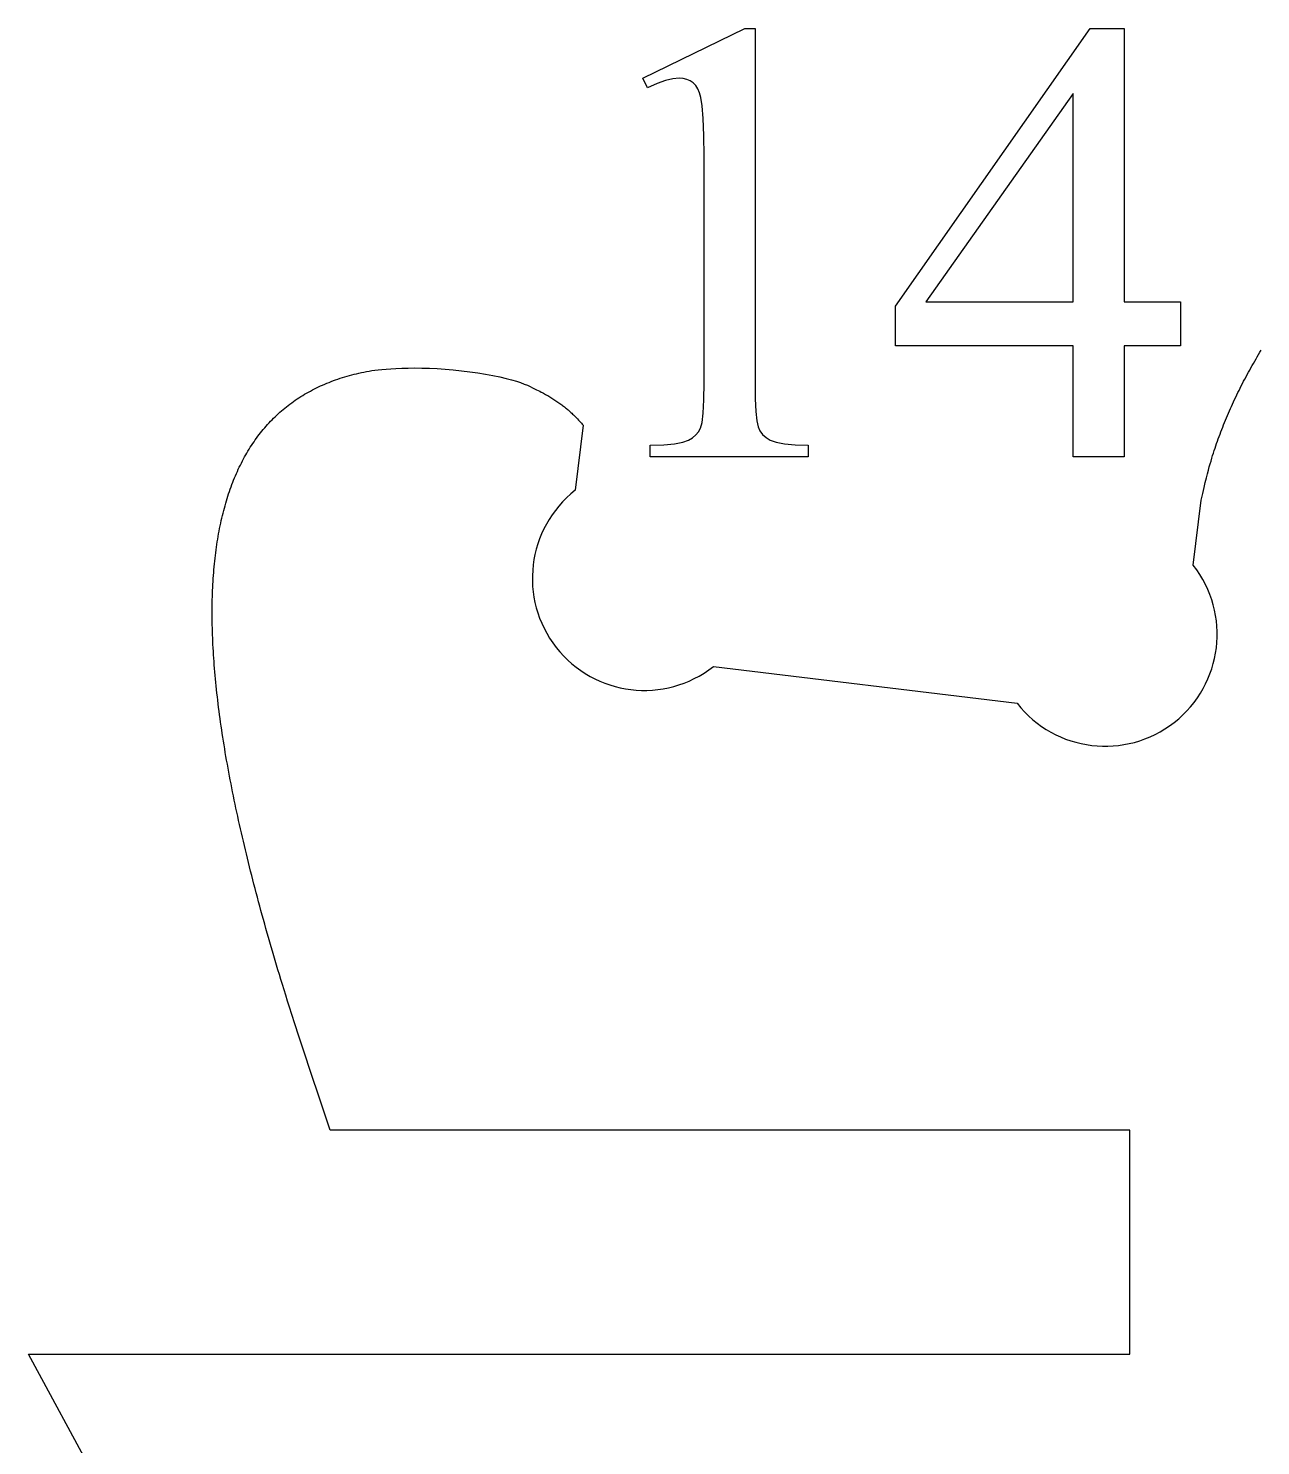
# Model space of a CAD drawing. Extents: x -27 to 581, y 232 to 579.
# Drawn here: x -26.87 to -9.96, y 543.63 to 563.08 of the extents above; entities that cross this region are included whole.
import ezdxf

# ---------------------------------------------------------------- set-up
doc = ezdxf.new("R2010")
doc.units = 0
doc.header["$MEASUREMENT"] = 0
doc.layers.get('0').update_dxf_attribs({"linetype": 'CONTINUOUS'})

msp = doc.modelspace()

# ---------------------------------------------------------------- linework, layer by layer
at = {"color": 1, "ltscale": 0.000881}
for p, q in [((-10.023687, 558.546509), (-10.005762, 558.576843)), ((-10.041448, 558.516052), (-10.023687, 558.546509))]:
    msp.add_line(p, q, dxfattribs=at)
at = {"color": 1, "ltscale": 0.000882}
for p, q in [((-10.005762, 558.576843), (-9.987672, 558.607117)), ((-9.987672, 558.607117), (-9.969419, 558.637329))]:
    msp.add_line(p, q, dxfattribs=at)
at = {"color": 1, "ltscale": 0.000883}
msp.add_line((-9.969419, 558.637329), (-9.951002, 558.66748), dxfattribs=at)
at = {"color": 1, "ltscale": 0.000879}
for p, q in [((-22.262941, 558.366394), (-22.228451, 558.373291)), ((-10.093731, 558.424377), (-10.07647, 558.455017)), ((-10.059043, 558.485596), (-10.041448, 558.516052))]:
    msp.add_line(p, q, dxfattribs=at)
at = {"color": 1, "ltscale": 0.000909}
for p, q in [((-22.228451, 558.373291), (-22.192673, 558.379822)), ((-19.982557, 558.167297), (-19.949774, 558.15155))]:
    msp.add_line(p, q, dxfattribs=at)
at = {"color": 1, "ltscale": 0.000964}
msp.add_line((-22.192673, 558.379822), (-22.154623, 558.385986), dxfattribs=at)
at = {"color": 1, "ltscale": 0.001043}
for p, q in [((-22.154623, 558.385986), (-22.113317, 558.391846)), ((-24.340626, 555.326782), (-24.339045, 555.368469))]:
    msp.add_line(p, q, dxfattribs=at)
at = {"color": 1, "ltscale": 0.001147}
msp.add_line((-22.113317, 558.391846), (-22.067772, 558.3974), dxfattribs=at)
at = {"color": 1, "ltscale": 0.001276}
msp.add_line((-22.067772, 558.3974), (-22.017002, 558.402527), dxfattribs=at)
at = {"color": 1, "ltscale": 0.001429}
msp.add_line((-22.017002, 558.402527), (-21.960022, 558.407288), dxfattribs=at)
at = {"color": 1, "ltscale": 0.001608}
msp.add_line((-21.960022, 558.407288), (-21.895851, 558.411682), dxfattribs=at)
at = {"color": 1, "ltscale": 0.001804}
msp.add_line((-21.895851, 558.411682), (-21.82378, 558.415588), dxfattribs=at)
at = {"color": 1, "ltscale": 0.00199}
msp.add_line((-21.82378, 558.415588), (-21.744228, 558.418823), dxfattribs=at)
at = {"color": 1, "ltscale": 0.002159}
msp.add_line((-21.744228, 558.418823), (-21.65789, 558.421082), dxfattribs=at)
at = {"color": 1, "ltscale": 0.002311}
msp.add_line((-21.65789, 558.421082), (-21.565462, 558.422058), dxfattribs=at)
at = {"color": 1, "ltscale": 0.002446}
msp.add_line((-21.565462, 558.422058), (-21.467642, 558.421448), dxfattribs=at)
at = {"color": 1, "ltscale": 0.002564}
msp.add_line((-21.467642, 558.421448), (-21.365122, 558.418945), dxfattribs=at)
at = {"color": 1, "ltscale": 0.002666}
msp.add_line((-21.365122, 558.418945), (-21.258602, 558.414246), dxfattribs=at)
at = {"color": 1, "ltscale": 0.002751}
msp.add_line((-21.258602, 558.414246), (-21.148775, 558.407104), dxfattribs=at)
at = {"color": 1, "ltscale": 0.002818}
msp.add_line((-21.148775, 558.407104), (-21.036493, 558.397217), dxfattribs=at)
at = {"color": 1, "ltscale": 0.002849}
msp.add_line((-21.036493, 558.397217), (-20.923214, 558.384949), dxfattribs=at)
at = {"color": 1, "ltscale": 0.002839}
msp.add_line((-20.923214, 558.384949), (-20.810553, 558.370544), dxfattribs=at)
at = {"color": 1, "ltscale": 0.00279}
msp.add_line((-20.810553, 558.370544), (-20.700119, 558.354431), dxfattribs=at)
at = {"color": 1, "ltscale": 0.000876}
for p, q in [((-10.127745, 558.362976), (-10.110823, 558.393677)), ((-10.161078, 558.30127), (-10.144497, 558.332153)), ((-24.187162, 556.464905), (-24.178186, 556.498779))]:
    msp.add_line(p, q, dxfattribs=at)
at = {"color": 1, "ltscale": 0.000878}
msp.add_line((-10.110823, 558.393677), (-10.093731, 558.424377), dxfattribs=at)
at = {"color": 1, "ltscale": 0.00088}
for p, q in [((-10.07647, 558.455017), (-10.059043, 558.485596)), ((-24.195883, 556.430786), (-24.187162, 556.464905))]:
    msp.add_line(p, q, dxfattribs=at)
at = {"color": 1, "ltscale": 0.000783}
msp.add_line((-22.886665, 558.161987), (-22.858288, 558.175232), dxfattribs=at)
at = {"color": 1, "ltscale": 0.000786}
msp.add_line((-22.858288, 558.175232), (-22.829618, 558.18811), dxfattribs=at)
at = {"color": 1, "ltscale": 0.000789}
for p, q in [((-22.829618, 558.18811), (-22.800653, 558.200684)), ((-23.944492, 557.117798), (-23.930058, 557.145874))]:
    msp.add_line(p, q, dxfattribs=at)
at = {"color": 1, "ltscale": 0.000793}
msp.add_line((-22.800653, 558.200684), (-22.771397, 558.212952), dxfattribs=at)
at = {"color": 1, "ltscale": 0.000797}
msp.add_line((-22.771397, 558.212952), (-22.741846, 558.224915), dxfattribs=at)
at = {"color": 1, "ltscale": 0.000801}
for p, q in [((-22.741846, 558.224915), (-22.712002, 558.236572)), ((-23.999584, 557.00293), (-23.986208, 557.032043))]:
    msp.add_line(p, q, dxfattribs=at)
at = {"color": 1, "ltscale": 0.000805}
msp.add_line((-22.712002, 558.236572), (-22.68186, 558.247925), dxfattribs=at)
at = {"color": 1, "ltscale": 0.000809}
msp.add_line((-22.68186, 558.247925), (-22.651424, 558.258911), dxfattribs=at)
at = {"color": 1, "ltscale": 0.000814}
msp.add_line((-22.651424, 558.258911), (-22.620691, 558.269653), dxfattribs=at)
at = {"color": 1, "ltscale": 0.000818}
msp.add_line((-22.620691, 558.269653), (-22.589663, 558.280029), dxfattribs=at)
at = {"color": 1, "ltscale": 0.000822}
for p, q in [((-22.589663, 558.280029), (-22.558338, 558.290039)), ((-24.062532, 556.852905), (-24.050467, 556.883484))]:
    msp.add_line(p, q, dxfattribs=at)
at = {"color": 1, "ltscale": 0.000827}
msp.add_line((-22.558338, 558.290039), (-22.526714, 558.299805), dxfattribs=at)
at = {"color": 1, "ltscale": 0.000832}
msp.add_line((-22.526714, 558.299805), (-22.494791, 558.309265), dxfattribs=at)
at = {"color": 1, "ltscale": 0.000837}
msp.add_line((-22.494791, 558.309265), (-22.46257, 558.318359), dxfattribs=at)
at = {"color": 1, "ltscale": 0.000842}
for p, q in [((-22.46257, 558.318359), (-22.43005, 558.327148)), ((-24.118969, 556.696045), (-24.1082, 556.727966))]:
    msp.add_line(p, q, dxfattribs=at)
at = {"color": 1, "ltscale": 0.000848}
msp.add_line((-22.43005, 558.327148), (-22.39723, 558.335693), dxfattribs=at)
at = {"color": 1, "ltscale": 0.000852}
for p, q in [((-22.39723, 558.335693), (-22.364111, 558.343811)), ((-10.563804, 557.385437), (-10.552545, 557.417603)), ((-10.54109, 557.449646), (-10.529442, 557.481689))]:
    msp.add_line(p, q, dxfattribs=at)
at = {"color": 1, "ltscale": 0.000858}
for p, q in [((-22.364111, 558.343811), (-22.330688, 558.351685)), ((-10.480919, 557.609619), (-10.46831, 557.641541))]:
    msp.add_line(p, q, dxfattribs=at)
at = {"color": 1, "ltscale": 0.000864}
for p, q in [((-22.330688, 558.351685), (-22.296967, 558.359192)), ((-10.388713, 557.832092), (-10.374797, 557.863708)), ((-10.374797, 557.863708), (-10.360697, 557.895264))]:
    msp.add_line(p, q, dxfattribs=at)
at = {"color": 1, "ltscale": 0.000869}
for p, q in [((-22.296967, 558.359192), (-22.262941, 558.366394)), ((-10.596709, 557.287781), (-10.585824, 557.320801)), ((-24.178186, 556.498779), (-24.168957, 556.532288))]:
    msp.add_line(p, q, dxfattribs=at)
at = {"color": 1, "ltscale": 0.002701}
msp.add_line((-20.700119, 558.354431), (-20.593529, 558.336853), dxfattribs=at)
at = {"color": 1, "ltscale": 0.002571}
msp.add_line((-20.593529, 558.336853), (-20.492393, 558.318298), dxfattribs=at)
at = {"color": 1, "ltscale": 0.002401}
msp.add_line((-20.492393, 558.318298), (-20.398327, 558.29895), dxfattribs=at)
at = {"color": 1, "ltscale": 0.00219}
msp.add_line((-20.398327, 558.29895), (-20.312941, 558.279297), dxfattribs=at)
at = {"color": 1, "ltscale": 0.001951}
msp.add_line((-20.312941, 558.279297), (-20.237431, 558.259521), dxfattribs=at)
at = {"color": 1, "ltscale": 0.001724}
msp.add_line((-20.237431, 558.259521), (-20.171307, 558.23999), dxfattribs=at)
at = {"color": 1, "ltscale": 0.001519}
msp.add_line((-20.171307, 558.23999), (-20.113665, 558.220764), dxfattribs=at)
at = {"color": 1, "ltscale": 0.001335}
msp.add_line((-20.113665, 558.220764), (-20.063597, 558.202148), dxfattribs=at)
at = {"color": 1, "ltscale": 0.001173}
msp.add_line((-20.063597, 558.202148), (-20.020197, 558.184265), dxfattribs=at)
at = {"color": 1, "ltscale": 0.001032}
msp.add_line((-20.020197, 558.184265), (-19.982557, 558.167297), dxfattribs=at)
at = {"color": 1, "ltscale": 0.000872}
for p, q in [((-10.241391, 558.146179), (-10.225677, 558.177307)), ((-10.225677, 558.177307), (-10.209788, 558.208374))]:
    msp.add_line(p, q, dxfattribs=at)
at = {"color": 1, "ltscale": 0.000873}
msp.add_line((-10.209788, 558.208374), (-10.193725, 558.23938), dxfattribs=at)
at = {"color": 1, "ltscale": 0.000875}
msp.add_line((-10.193725, 558.23938), (-10.177488, 558.270386), dxfattribs=at)
at = {"color": 1, "ltscale": 0.000874}
msp.add_line((-10.177488, 558.270386), (-10.161078, 558.30127), dxfattribs=at)
at = {"color": 1, "ltscale": 0.000877}
msp.add_line((-10.144497, 558.332153), (-10.127745, 558.362976), dxfattribs=at)
at = {"color": 1, "ltscale": 0.000751}
msp.add_line((-23.229214, 557.96228), (-23.204588, 557.979492), dxfattribs=at)
at = {"color": 1, "ltscale": 0.000753}
msp.add_line((-23.204588, 557.979492), (-23.179678, 557.996399), dxfattribs=at)
at = {"color": 1, "ltscale": 0.000754}
for p, q in [((-23.179678, 557.996399), (-23.154482, 558.013)), ((-23.718016, 557.484314), (-23.69981, 557.508362))]:
    msp.add_line(p, q, dxfattribs=at)
at = {"color": 1, "ltscale": 0.000756}
msp.add_line((-23.154482, 558.013), (-23.128998, 558.029297), dxfattribs=at)
at = {"color": 1, "ltscale": 0.000758}
msp.add_line((-23.128998, 558.029297), (-23.103228, 558.045288), dxfattribs=at)
at = {"color": 1, "ltscale": 0.00076}
msp.add_line((-23.103228, 558.045288), (-23.077169, 558.060913), dxfattribs=at)
at = {"color": 1, "ltscale": 0.000763}
msp.add_line((-23.077169, 558.060913), (-23.050823, 558.076294), dxfattribs=at)
at = {"color": 1, "ltscale": 0.000765}
msp.add_line((-23.050823, 558.076294), (-23.024189, 558.09137), dxfattribs=at)
at = {"color": 1, "ltscale": 0.000767}
for p, q in [((-23.024189, 558.09137), (-22.997265, 558.106079)), ((-23.837845, 557.308105), (-23.821539, 557.334106))]:
    msp.add_line(p, q, dxfattribs=at)
at = {"color": 1, "ltscale": 0.00077}
msp.add_line((-22.997265, 558.106079), (-22.970051, 558.120544), dxfattribs=at)
at = {"color": 1, "ltscale": 0.000773}
for p, q in [((-22.970051, 558.120544), (-22.942547, 558.134644)), ((-23.869654, 557.255127), (-23.853884, 557.281738))]:
    msp.add_line(p, q, dxfattribs=at)
at = {"color": 1, "ltscale": 0.000776}
msp.add_line((-22.942547, 558.134644), (-22.914753, 558.148499), dxfattribs=at)
at = {"color": 1, "ltscale": 0.000779}
msp.add_line((-22.914753, 558.148499), (-22.886665, 558.161987), dxfattribs=at)
at = {"color": 1, "ltscale": 0.000807}
for p, q in [((-19.949774, 558.15155), (-19.920937, 558.137085)), ((-24.012699, 556.97345), (-23.999584, 557.00293))]:
    msp.add_line(p, q, dxfattribs=at)
at = {"color": 1, "ltscale": 0.00072}
msp.add_line((-19.920937, 558.137085), (-19.895233, 558.124084), dxfattribs=at)
at = {"color": 1, "ltscale": 0.000645}
msp.add_line((-19.895233, 558.124084), (-19.872202, 558.112427), dxfattribs=at)
at = {"color": 1, "ltscale": 0.000581}
msp.add_line((-19.872202, 558.112427), (-19.851477, 558.101929), dxfattribs=at)
at = {"color": 1, "ltscale": 0.000528}
msp.add_line((-19.851477, 558.101929), (-19.832691, 558.092285), dxfattribs=at)
at = {"color": 1, "ltscale": 0.000485}
msp.add_line((-19.832691, 558.092285), (-19.815479, 558.083374), dxfattribs=at)
at = {"color": 1, "ltscale": 0.000452}
for p, q in [((-19.815479, 558.083374), (-19.799471, 558.075012)), ((-19.387823, 557.778259), (-19.374964, 557.765564))]:
    msp.add_line(p, q, dxfattribs=at)
at = {"color": 1, "ltscale": 0.00043}
msp.add_line((-19.799471, 558.075012), (-19.784298, 558.066895), dxfattribs=at)
at = {"color": 1, "ltscale": 0.000418}
msp.add_line((-19.784298, 558.066895), (-19.769598, 558.058899), dxfattribs=at)
at = {"color": 1, "ltscale": 0.000416}
msp.add_line((-19.769598, 558.058899), (-19.75506, 558.050842), dxfattribs=at)
at = {"color": 1, "ltscale": 0.000415}
msp.add_line((-19.75506, 558.050842), (-19.740623, 558.042664), dxfattribs=at)
at = {"color": 1, "ltscale": 0.000414}
msp.add_line((-19.740623, 558.042664), (-19.726292, 558.034363), dxfattribs=at)
at = {"color": 1, "ltscale": 0.000413}
for p, q in [((-19.726292, 558.034363), (-19.712061, 558.026001)), ((-19.712061, 558.026001), (-19.697931, 558.017456)), ((-19.424797, 557.813232), (-19.412655, 557.802002))]:
    msp.add_line(p, q, dxfattribs=at)
at = {"color": 1, "ltscale": 0.000411}
for p, q in [((-19.697931, 558.017456), (-19.683907, 558.00885)), ((-19.683907, 558.00885), (-19.669983, 558.000122))]:
    msp.add_line(p, q, dxfattribs=at)
at = {"color": 1, "ltscale": 0.00041}
for p, q in [((-19.669983, 558.000122), (-19.656162, 557.991272)), ((-19.656162, 557.991272), (-19.642445, 557.9823))]:
    msp.add_line(p, q, dxfattribs=at)
at = {"color": 1, "ltscale": 0.000409}
msp.add_line((-19.642445, 557.9823), (-19.628828, 557.973267), dxfattribs=at)
at = {"color": 1, "ltscale": 0.000868}
for p, q in [((-10.33195, 557.958252), (-10.317305, 557.989746)), ((-10.302479, 558.021118), (-10.287474, 558.052429))]:
    msp.add_line(p, q, dxfattribs=at)
at = {"color": 1, "ltscale": 0.000867}
msp.add_line((-10.317305, 557.989746), (-10.302479, 558.021118), dxfattribs=at)
at = {"color": 1, "ltscale": 0.00087}
msp.add_line((-10.287474, 558.052429), (-10.27229, 558.08374), dxfattribs=at)
at = {"color": 1, "ltscale": 0.000871}
for p, q in [((-10.27229, 558.08374), (-10.256929, 558.11499)), ((-10.256929, 558.11499), (-10.241391, 558.146179))]:
    msp.add_line(p, q, dxfattribs=at)
at = {"color": 1, "ltscale": 0.000743}
for p, q in [((-23.459879, 557.773804), (-23.43808, 557.794006)), ((-23.43808, 557.794006), (-23.416, 557.813904)), ((-23.416, 557.813904), (-23.393641, 557.833496)), ((-23.523602, 557.711426), (-23.50264, 557.732483)), ((-23.50264, 557.732483), (-23.4814, 557.753296)), ((-23.4814, 557.753296), (-23.459879, 557.773804))]:
    msp.add_line(p, q, dxfattribs=at)
at = {"color": 1, "ltscale": 0.000744}
for p, q in [((-23.393641, 557.833496), (-23.370998, 557.852783)), ((-23.564692, 557.668335), (-23.544285, 557.690002)), ((-23.544285, 557.690002), (-23.523602, 557.711426))]:
    msp.add_line(p, q, dxfattribs=at)
at = {"color": 1, "ltscale": 0.000745}
for p, q in [((-23.370998, 557.852783), (-23.348076, 557.871826)), ((-23.348076, 557.871826), (-23.324869, 557.890503)), ((-23.584822, 557.646362), (-23.564692, 557.668335))]:
    msp.add_line(p, q, dxfattribs=at)
at = {"color": 1, "ltscale": 0.000746}
for p, q in [((-23.324869, 557.890503), (-23.301382, 557.908936)), ((-23.301382, 557.908936), (-23.277609, 557.927002)), ((-23.62425, 557.601563), (-23.604673, 557.624084)), ((-23.604673, 557.624084), (-23.584822, 557.646362))]:
    msp.add_line(p, q, dxfattribs=at)
at = {"color": 1, "ltscale": 0.000748}
msp.add_line((-23.277609, 557.927002), (-23.253553, 557.944824), dxfattribs=at)
at = {"color": 1, "ltscale": 0.000749}
for p, q in [((-23.253553, 557.944824), (-23.229214, 557.96228)), ((-23.643553, 557.578674), (-23.62425, 557.601563)), ((-23.662579, 557.555542), (-23.643553, 557.578674))]:
    msp.add_line(p, q, dxfattribs=at)
at = {"color": 1, "ltscale": 0.000408}
for p, q in [((-19.628828, 557.973267), (-19.615314, 557.964111)), ((-19.615314, 557.964111), (-19.601904, 557.954834))]:
    msp.add_line(p, q, dxfattribs=at)
at = {"color": 1, "ltscale": 0.000407}
for p, q in [((-19.601904, 557.954834), (-19.588596, 557.945435)), ((-19.588596, 557.945435), (-19.57539, 557.935913)), ((-19.57539, 557.935913), (-19.562286, 557.92627))]:
    msp.add_line(p, q, dxfattribs=at)
at = {"color": 1, "ltscale": 0.000406}
for p, q in [((-19.562286, 557.92627), (-19.549286, 557.916565)), ((-19.436872, 557.824097), (-19.424797, 557.813232))]:
    msp.add_line(p, q, dxfattribs=at)
at = {"color": 1, "ltscale": 0.000405}
for p, q in [((-19.549286, 557.916565), (-19.536386, 557.906738)), ((-19.536386, 557.906738), (-19.523592, 557.89679)), ((-19.510897, 557.88678), (-19.498306, 557.876587))]:
    msp.add_line(p, q, dxfattribs=at)
at = {"color": 1, "ltscale": 0.000404}
for p, q in [((-19.523592, 557.89679), (-19.510897, 557.88678)), ((-19.498306, 557.876587), (-19.485817, 557.866333)), ((-19.485817, 557.866333), (-19.473431, 557.855957)), ((-19.473431, 557.855957), (-19.461147, 557.845459)), ((-19.461147, 557.845459), (-19.448967, 557.834839)), ((-19.448967, 557.834839), (-19.436872, 557.824097))]:
    msp.add_line(p, q, dxfattribs=at)
at = {"color": 1, "ltscale": 0.000424}
msp.add_line((-19.412655, 557.802002), (-19.400358, 557.790344), dxfattribs=at)
at = {"color": 1, "ltscale": 0.000435}
msp.add_line((-19.400358, 557.790344), (-19.387823, 557.778259), dxfattribs=at)
at = {"color": 1, "ltscale": 0.000863}
for p, q in [((-10.415992, 557.768677), (-10.402445, 557.800415)), ((-10.402445, 557.800415), (-10.388713, 557.832092))]:
    msp.add_line(p, q, dxfattribs=at)
at = {"color": 1, "ltscale": 0.000865}
msp.add_line((-10.360697, 557.895264), (-10.346415, 557.926758), dxfattribs=at)
at = {"color": 1, "ltscale": 0.000866}
for p, q in [((-10.346415, 557.926758), (-10.33195, 557.958252)), ((-24.168957, 556.532288), (-24.159472, 556.565613))]:
    msp.add_line(p, q, dxfattribs=at)
at = {"color": 1, "ltscale": 0.000471}
msp.add_line((-19.374964, 557.765564), (-19.361698, 557.752197), dxfattribs=at)
at = {"color": 1, "ltscale": 0.022495}
msp.add_line((-19.255072, 557.636353), (-19.36334, 556.743103), dxfattribs=at)
at = {"color": 1, "ltscale": 0.000493}
for p, q in [((-19.361698, 557.752197), (-19.347939, 557.738098)), ((-19.305227, 557.692871), (-19.291908, 557.678345))]:
    msp.add_line(p, q, dxfattribs=at)
at = {"color": 1, "ltscale": 0.000515}
msp.add_line((-19.347939, 557.738098), (-19.333687, 557.723206), dxfattribs=at)
at = {"color": 1, "ltscale": 0.000523}
msp.add_line((-19.333687, 557.723206), (-19.319302, 557.708008), dxfattribs=at)
at = {"color": 1, "ltscale": 0.000517}
msp.add_line((-19.319302, 557.708008), (-19.305227, 557.692871), dxfattribs=at)
at = {"color": 1, "ltscale": 0.000451}
msp.add_line((-19.291908, 557.678345), (-19.279787, 557.664978), dxfattribs=at)
at = {"color": 1, "ltscale": 0.000394}
msp.add_line((-19.279787, 557.664978), (-19.269312, 557.653198), dxfattribs=at)
at = {"color": 1, "ltscale": 0.000321}
msp.add_line((-19.269312, 557.653198), (-19.260925, 557.643494), dxfattribs=at)
at = {"color": 1, "ltscale": 0.000231}
msp.add_line((-19.260925, 557.643494), (-19.255072, 557.636353), dxfattribs=at)
at = {"color": 1, "ltscale": 0.000856}
for p, q in [((-10.493337, 557.577698), (-10.480919, 557.609619)), ((-10.505564, 557.545715), (-10.493337, 557.577698))]:
    msp.add_line(p, q, dxfattribs=at)
at = {"color": 1, "ltscale": 0.000857}
for p, q in [((-10.46831, 557.641541), (-10.455513, 557.67334)), ((-10.585824, 557.320801), (-10.574879, 557.353271))]:
    msp.add_line(p, q, dxfattribs=at)
at = {"color": 1, "ltscale": 0.00086}
msp.add_line((-10.455513, 557.67334), (-10.442527, 557.7052), dxfattribs=at)
at = {"color": 1, "ltscale": 0.000859}
msp.add_line((-10.442527, 557.7052), (-10.429353, 557.736938), dxfattribs=at)
at = {"color": 1, "ltscale": 0.000861}
for p, q in [((-10.429353, 557.736938), (-10.415992, 557.768677)), ((-24.159472, 556.565613), (-24.149731, 556.598633))]:
    msp.add_line(p, q, dxfattribs=at)
at = {"color": 1, "ltscale": 0.000761}
msp.add_line((-23.788115, 557.385376), (-23.770996, 557.410522), dxfattribs=at)
at = {"color": 1, "ltscale": 0.000759}
msp.add_line((-23.770996, 557.410522), (-23.753609, 557.435425), dxfattribs=at)
at = {"color": 1, "ltscale": 0.000757}
msp.add_line((-23.753609, 557.435425), (-23.735949, 557.460022), dxfattribs=at)
at = {"color": 1, "ltscale": 0.000755}
msp.add_line((-23.735949, 557.460022), (-23.718016, 557.484314), dxfattribs=at)
at = {"color": 1, "ltscale": 0.000752}
msp.add_line((-23.69981, 557.508362), (-23.681332, 557.532104), dxfattribs=at)
at = {"color": 1, "ltscale": 0.00075}
msp.add_line((-23.681332, 557.532104), (-23.662579, 557.555542), dxfattribs=at)
at = {"color": 1, "ltscale": 0.000851}
for p, q in [((-10.552545, 557.417603), (-10.54109, 557.449646)), ((-24.139734, 556.631348), (-24.12948, 556.663818))]:
    msp.add_line(p, q, dxfattribs=at)
at = {"color": 1, "ltscale": 0.000854}
for p, q in [((-10.529442, 557.481689), (-10.517599, 557.513733)), ((-10.517599, 557.513733), (-10.505564, 557.545715))]:
    msp.add_line(p, q, dxfattribs=at)
at = {"color": 1, "ltscale": 0.00078}
msp.add_line((-23.900389, 557.20105), (-23.885155, 557.228271), dxfattribs=at)
at = {"color": 1, "ltscale": 0.000775}
msp.add_line((-23.885155, 557.228271), (-23.869654, 557.255127), dxfattribs=at)
at = {"color": 1, "ltscale": 0.000772}
msp.add_line((-23.853884, 557.281738), (-23.837845, 557.308105), dxfattribs=at)
at = {"color": 1, "ltscale": 0.000766}
msp.add_line((-23.821539, 557.334106), (-23.804962, 557.359863), dxfattribs=at)
at = {"color": 1, "ltscale": 0.000764}
msp.add_line((-23.804962, 557.359863), (-23.788115, 557.385376), dxfattribs=at)
at = {"color": 1, "ltscale": 0.000944}
msp.add_line((-10.629675, 557.183105), (-10.618567, 557.219177), dxfattribs=at)
at = {"color": 1, "ltscale": 0.000913}
msp.add_line((-10.618567, 557.219177), (-10.607601, 557.254028), dxfattribs=at)
at = {"color": 1, "ltscale": 0.000887}
msp.add_line((-10.607601, 557.254028), (-10.596709, 557.287781), dxfattribs=at)
at = {"color": 1, "ltscale": 0.00085}
msp.add_line((-10.574879, 557.353271), (-10.563804, 557.385437), dxfattribs=at)
at = {"color": 1, "ltscale": 0.000798}
msp.add_line((-23.986208, 557.032043), (-23.972567, 557.060913), dxfattribs=at)
at = {"color": 1, "ltscale": 0.000796}
msp.add_line((-23.972567, 557.060913), (-23.958662, 557.089539), dxfattribs=at)
at = {"color": 1, "ltscale": 0.00079}
msp.add_line((-23.958662, 557.089539), (-23.944492, 557.117798), dxfattribs=at)
at = {"color": 1, "ltscale": 0.000784}
msp.add_line((-23.930058, 557.145874), (-23.915356, 557.173584), dxfattribs=at)
at = {"color": 1, "ltscale": 0.000782}
msp.add_line((-23.915356, 557.173584), (-23.900389, 557.20105), dxfattribs=at)
at = {"color": 1, "ltscale": 0.001284}
msp.add_line((-10.690346, 556.969727), (-10.677064, 557.019348), dxfattribs=at)
at = {"color": 1, "ltscale": 0.001167}
msp.add_line((-10.677064, 557.019348), (-10.664547, 557.064331), dxfattribs=at)
at = {"color": 1, "ltscale": 0.001083}
msp.add_line((-10.664547, 557.064331), (-10.652585, 557.105957), dxfattribs=at)
at = {"color": 1, "ltscale": 0.001027}
msp.add_line((-10.652585, 557.105957), (-10.640991, 557.145386), dxfattribs=at)
at = {"color": 1, "ltscale": 0.000985}
msp.add_line((-10.640991, 557.145386), (-10.629675, 557.183105), dxfattribs=at)
at = {"color": 1, "ltscale": 0.00083}
msp.add_line((-24.085886, 556.791016), (-24.074339, 556.822144), dxfattribs=at)
at = {"color": 1, "ltscale": 0.000824}
msp.add_line((-24.074339, 556.822144), (-24.062532, 556.852905), dxfattribs=at)
at = {"color": 1, "ltscale": 0.000817}
msp.add_line((-24.050467, 556.883484), (-24.038139, 556.913757), dxfattribs=at)
at = {"color": 1, "ltscale": 0.000813}
msp.add_line((-24.038139, 556.913757), (-24.025551, 556.943726), dxfattribs=at)
at = {"color": 1, "ltscale": 0.00081}
msp.add_line((-24.025551, 556.943726), (-24.012699, 556.97345), dxfattribs=at)
at = {"color": 1, "ltscale": 0.001824}
msp.add_line((-10.736882, 556.780762), (-10.720044, 556.851746), dxfattribs=at)
at = {"color": 1, "ltscale": 0.001611}
for p, q in [((-10.720044, 556.851746), (-10.704602, 556.914307)), ((-23.589794, 550.668335), (-23.607332, 550.730347))]:
    msp.add_line(p, q, dxfattribs=at)
at = {"color": 1, "ltscale": 0.001431}
msp.add_line((-10.704602, 556.914307), (-10.690346, 556.969727), dxfattribs=at)
at = {"color": 1, "ltscale": 0.000855}
msp.add_line((-24.149731, 556.598633), (-24.139734, 556.631348), dxfattribs=at)
at = {"color": 1, "ltscale": 0.000847}
msp.add_line((-24.12948, 556.663818), (-24.118969, 556.696045), dxfattribs=at)
at = {"color": 1, "ltscale": 0.000839}
msp.add_line((-24.1082, 556.727966), (-24.097172, 556.759644), dxfattribs=at)
at = {"color": 1, "ltscale": 0.000834}
msp.add_line((-24.097172, 556.759644), (-24.085886, 556.791016), dxfattribs=at)
at = {"color": 1, "ltscale": 0.002346}
msp.add_line((-10.775585, 556.608521), (-10.755325, 556.700134), dxfattribs=at)
at = {"color": 1, "ltscale": 0.002068}
msp.add_line((-10.755325, 556.700134), (-10.736882, 556.780762), dxfattribs=at)
at = {"color": 1, "ltscale": 0.000885}
msp.add_line((-24.20435, 556.396423), (-24.195883, 556.430786), dxfattribs=at)
at = {"color": 1, "ltscale": 0.022493}
msp.add_line((-10.883856, 555.715332), (-10.775585, 556.608521), dxfattribs=at)
at = {"color": 1, "ltscale": 0.000911}
msp.add_line((-24.242903, 556.22052), (-24.235695, 556.256226), dxfattribs=at)
at = {"color": 1, "ltscale": 0.000906}
msp.add_line((-24.235695, 556.256226), (-24.228237, 556.291687), dxfattribs=at)
at = {"color": 1, "ltscale": 0.000901}
msp.add_line((-24.228237, 556.291687), (-24.220526, 556.326904), dxfattribs=at)
at = {"color": 1, "ltscale": 0.000895}
msp.add_line((-24.220526, 556.326904), (-24.212564, 556.361816), dxfattribs=at)
at = {"color": 1, "ltscale": 0.000889}
msp.add_line((-24.212564, 556.361816), (-24.20435, 556.396423), dxfattribs=at)
at = {"color": 1, "ltscale": 0.000943}
msp.add_line((-24.280905, 556.000671), (-24.275192, 556.037964), dxfattribs=at)
at = {"color": 1, "ltscale": 0.000938}
msp.add_line((-24.275192, 556.037964), (-24.269232, 556.075012), dxfattribs=at)
at = {"color": 1, "ltscale": 0.000933}
msp.add_line((-24.269232, 556.075012), (-24.263023, 556.111816), dxfattribs=at)
at = {"color": 1, "ltscale": 0.000927}
msp.add_line((-24.263023, 556.111816), (-24.256565, 556.148315), dxfattribs=at)
at = {"color": 1, "ltscale": 0.000922}
msp.add_line((-24.256565, 556.148315), (-24.249859, 556.18457), dxfattribs=at)
at = {"color": 1, "ltscale": 0.000915}
msp.add_line((-24.249859, 556.18457), (-24.242903, 556.22052), dxfattribs=at)
at = {"color": 1, "ltscale": 0.000971}
msp.add_line((-24.305771, 555.810242), (-24.301289, 555.848816), dxfattribs=at)
at = {"color": 1, "ltscale": 0.000967}
msp.add_line((-24.301289, 555.848816), (-24.296562, 555.887207), dxfattribs=at)
at = {"color": 1, "ltscale": 0.00096}
msp.add_line((-24.296562, 555.887207), (-24.29159, 555.925293), dxfattribs=at)
at = {"color": 1, "ltscale": 0.000955}
msp.add_line((-24.29159, 555.925293), (-24.286371, 555.963135), dxfattribs=at)
at = {"color": 1, "ltscale": 0.000948}
msp.add_line((-24.286371, 555.963135), (-24.280905, 556.000671), dxfattribs=at)
at = {"color": 1, "ltscale": 0.001001}
msp.add_line((-24.324522, 555.613281), (-24.321257, 555.653198), dxfattribs=at)
at = {"color": 1, "ltscale": 0.000994}
msp.add_line((-24.321257, 555.653198), (-24.317751, 555.69281), dxfattribs=at)
at = {"color": 1, "ltscale": 0.00099}
msp.add_line((-24.317751, 555.69281), (-24.314001, 555.732239), dxfattribs=at)
at = {"color": 1, "ltscale": 0.000983}
msp.add_line((-24.314001, 555.732239), (-24.310007, 555.771362), dxfattribs=at)
at = {"color": 1, "ltscale": 0.000978}
msp.add_line((-24.310007, 555.771362), (-24.305771, 555.810242), dxfattribs=at)
at = {"color": 1, "ltscale": 0.00103}
msp.add_line((-24.337223, 555.409912), (-24.335163, 555.45105), dxfattribs=at)
at = {"color": 1, "ltscale": 0.001025}
msp.add_line((-24.335163, 555.45105), (-24.332865, 555.492004), dxfattribs=at)
at = {"color": 1, "ltscale": 0.00102}
msp.add_line((-24.332865, 555.492004), (-24.330324, 555.532715), dxfattribs=at)
at = {"color": 1, "ltscale": 0.001013}
msp.add_line((-24.330324, 555.532715), (-24.327543, 555.57312), dxfattribs=at)
at = {"color": 1, "ltscale": 0.001007}
msp.add_line((-24.327543, 555.57312), (-24.324522, 555.613281), dxfattribs=at)
at = {"color": 1, "ltscale": 0.001055}
msp.add_line((-24.343075, 555.242615), (-24.34197, 555.28479), dxfattribs=at)
at = {"color": 1, "ltscale": 0.00105}
msp.add_line((-24.34197, 555.28479), (-24.340626, 555.326782), dxfattribs=at)
at = {"color": 1, "ltscale": 0.001037}
msp.add_line((-24.339045, 555.368469), (-24.337223, 555.409912), dxfattribs=at)
at = {"color": 1, "ltscale": 0.00108}
msp.add_line((-24.345133, 555.071289), (-24.344973, 555.114502), dxfattribs=at)
at = {"color": 1, "ltscale": 0.001086}
msp.add_line((-24.345058, 555.027832), (-24.345133, 555.071289), dxfattribs=at)
at = {"color": 1, "ltscale": 0.001074}
msp.add_line((-24.344973, 555.114502), (-24.344576, 555.157471), dxfattribs=at)
at = {"color": 1, "ltscale": 0.001068}
msp.add_line((-24.344576, 555.157471), (-24.343945, 555.200195), dxfattribs=at)
at = {"color": 1, "ltscale": 0.001061}
msp.add_line((-24.343945, 555.200195), (-24.343075, 555.242615), dxfattribs=at)
at = {"color": 1, "ltscale": 0.001093}
msp.add_line((-24.344749, 554.984131), (-24.345058, 555.027832), dxfattribs=at)
at = {"color": 1, "ltscale": 0.001099}
msp.add_line((-24.344206, 554.940186), (-24.344749, 554.984131), dxfattribs=at)
at = {"color": 1, "ltscale": 0.001105}
msp.add_line((-24.34343, 554.895996), (-24.344206, 554.940186), dxfattribs=at)
at = {"color": 1, "ltscale": 0.001111}
msp.add_line((-24.342421, 554.851563), (-24.34343, 554.895996), dxfattribs=at)
at = {"color": 1, "ltscale": 0.001119}
msp.add_line((-24.341179, 554.806824), (-24.342421, 554.851563), dxfattribs=at)
at = {"color": 1, "ltscale": 0.001124}
msp.add_line((-24.339706, 554.761902), (-24.341179, 554.806824), dxfattribs=at)
at = {"color": 1, "ltscale": 0.001131}
msp.add_line((-24.338001, 554.716675), (-24.339706, 554.761902), dxfattribs=at)
at = {"color": 1, "ltscale": 0.001136}
msp.add_line((-24.336065, 554.671265), (-24.338001, 554.716675), dxfattribs=at)
at = {"color": 1, "ltscale": 0.001143}
msp.add_line((-24.3339, 554.62561), (-24.336065, 554.671265), dxfattribs=at)
at = {"color": 1, "ltscale": 0.001149}
msp.add_line((-24.331505, 554.579712), (-24.3339, 554.62561), dxfattribs=at)
at = {"color": 1, "ltscale": 0.001157}
msp.add_line((-24.32888, 554.533508), (-24.331505, 554.579712), dxfattribs=at)
at = {"color": 1, "ltscale": 0.001162}
msp.add_line((-24.326027, 554.487122), (-24.32888, 554.533508), dxfattribs=at)
at = {"color": 1, "ltscale": 0.00117}
msp.add_line((-24.322945, 554.44043), (-24.326027, 554.487122), dxfattribs=at)
at = {"color": 1, "ltscale": 0.001175}
msp.add_line((-24.319635, 554.393555), (-24.322945, 554.44043), dxfattribs=at)
at = {"color": 1, "ltscale": 0.001181}
msp.add_line((-24.316099, 554.346436), (-24.319635, 554.393555), dxfattribs=at)
at = {"color": 1, "ltscale": 0.001188}
msp.add_line((-24.312336, 554.299072), (-24.316099, 554.346436), dxfattribs=at)
at = {"color": 1, "ltscale": 0.001194}
msp.add_line((-24.308348, 554.251465), (-24.312336, 554.299072), dxfattribs=at)
at = {"color": 1, "ltscale": 0.104927}
msp.add_line((-17.468281, 554.325317), (-13.301691, 553.820251), dxfattribs=at)
at = {"color": 1, "ltscale": 0.001201}
msp.add_line((-24.304134, 554.203613), (-24.308348, 554.251465), dxfattribs=at)
at = {"color": 1, "ltscale": 0.001208}
msp.add_line((-24.299696, 554.155518), (-24.304134, 554.203613), dxfattribs=at)
at = {"color": 1, "ltscale": 0.001214}
msp.add_line((-24.295033, 554.107178), (-24.299696, 554.155518), dxfattribs=at)
at = {"color": 1, "ltscale": 0.001221}
msp.add_line((-24.290144, 554.058594), (-24.295033, 554.107178), dxfattribs=at)
at = {"color": 1, "ltscale": 0.001227}
msp.add_line((-24.285034, 554.009766), (-24.290144, 554.058594), dxfattribs=at)
at = {"color": 1, "ltscale": 0.001234}
msp.add_line((-24.279701, 553.960693), (-24.285034, 554.009766), dxfattribs=at)
at = {"color": 1, "ltscale": 0.001239}
msp.add_line((-24.274145, 553.911438), (-24.279701, 553.960693), dxfattribs=at)
at = {"color": 1, "ltscale": 0.001246}
msp.add_line((-24.268368, 553.861938), (-24.274145, 553.911438), dxfattribs=at)
at = {"color": 1, "ltscale": 0.001253}
msp.add_line((-24.262369, 553.812195), (-24.268368, 553.861938), dxfattribs=at)
at = {"color": 1, "ltscale": 0.001259}
msp.add_line((-24.256149, 553.762207), (-24.262369, 553.812195), dxfattribs=at)
at = {"color": 1, "ltscale": 0.001266}
msp.add_line((-24.24971, 553.711975), (-24.256149, 553.762207), dxfattribs=at)
at = {"color": 1, "ltscale": 0.001273}
msp.add_line((-24.243052, 553.661499), (-24.24971, 553.711975), dxfattribs=at)
at = {"color": 1, "ltscale": 0.001278}
msp.add_line((-24.236174, 553.61084), (-24.243052, 553.661499), dxfattribs=at)
at = {"color": 1, "ltscale": 0.001285}
msp.add_line((-24.229076, 553.559937), (-24.236174, 553.61084), dxfattribs=at)
at = {"color": 1, "ltscale": 0.001292}
msp.add_line((-24.221762, 553.508789), (-24.229076, 553.559937), dxfattribs=at)
at = {"color": 1, "ltscale": 0.001299}
msp.add_line((-24.21423, 553.457397), (-24.221762, 553.508789), dxfattribs=at)
at = {"color": 1, "ltscale": 0.001305}
msp.add_line((-24.20648, 553.405762), (-24.21423, 553.457397), dxfattribs=at)
at = {"color": 1, "ltscale": 0.001311}
msp.add_line((-24.198515, 553.353943), (-24.20648, 553.405762), dxfattribs=at)
at = {"color": 1, "ltscale": 0.001318}
msp.add_line((-24.190332, 553.30188), (-24.198515, 553.353943), dxfattribs=at)
at = {"color": 1, "ltscale": 0.001324}
msp.add_line((-24.181936, 553.249573), (-24.190332, 553.30188), dxfattribs=at)
at = {"color": 1, "ltscale": 0.001331}
msp.add_line((-24.173325, 553.197021), (-24.181936, 553.249573), dxfattribs=at)
at = {"color": 1, "ltscale": 0.001337}
msp.add_line((-24.164499, 553.144287), (-24.173325, 553.197021), dxfattribs=at)
at = {"color": 1, "ltscale": 0.001344}
msp.add_line((-24.155458, 553.091309), (-24.164499, 553.144287), dxfattribs=at)
at = {"color": 1, "ltscale": 0.001351}
msp.add_line((-24.146206, 553.038086), (-24.155458, 553.091309), dxfattribs=at)
at = {"color": 1, "ltscale": 0.001357}
msp.add_line((-24.13674, 552.984619), (-24.146206, 553.038086), dxfattribs=at)
at = {"color": 1, "ltscale": 0.001363}
msp.add_line((-24.127062, 552.930969), (-24.13674, 552.984619), dxfattribs=at)
at = {"color": 1, "ltscale": 0.00137}
msp.add_line((-24.117174, 552.877075), (-24.127062, 552.930969), dxfattribs=at)
at = {"color": 1, "ltscale": 0.001375}
msp.add_line((-24.107073, 552.822998), (-24.117174, 552.877075), dxfattribs=at)
at = {"color": 1, "ltscale": 0.001384}
msp.add_line((-24.096762, 552.768616), (-24.107073, 552.822998), dxfattribs=at)
at = {"color": 1, "ltscale": 0.001388}
msp.add_line((-24.086241, 552.714111), (-24.096762, 552.768616), dxfattribs=at)
at = {"color": 1, "ltscale": 0.001396}
msp.add_line((-24.07551, 552.659302), (-24.086241, 552.714111), dxfattribs=at)
at = {"color": 1, "ltscale": 0.001402}
msp.add_line((-24.064569, 552.604309), (-24.07551, 552.659302), dxfattribs=at)
at = {"color": 1, "ltscale": 0.001409}
msp.add_line((-24.053421, 552.549072), (-24.064569, 552.604309), dxfattribs=at)
at = {"color": 1, "ltscale": 0.001414}
msp.add_line((-24.042065, 552.493652), (-24.053421, 552.549072), dxfattribs=at)
at = {"color": 1, "ltscale": 0.001421}
msp.add_line((-24.030502, 552.437988), (-24.042065, 552.493652), dxfattribs=at)
at = {"color": 1, "ltscale": 0.001428}
msp.add_line((-24.018732, 552.38208), (-24.030502, 552.437988), dxfattribs=at)
at = {"color": 1, "ltscale": 0.001434}
msp.add_line((-24.006754, 552.325989), (-24.018732, 552.38208), dxfattribs=at)
at = {"color": 1, "ltscale": 0.001441}
msp.add_line((-23.994572, 552.269653), (-24.006754, 552.325989), dxfattribs=at)
at = {"color": 1, "ltscale": 0.001446}
msp.add_line((-23.982185, 552.213135), (-23.994572, 552.269653), dxfattribs=at)
at = {"color": 1, "ltscale": 0.001454}
msp.add_line((-23.969593, 552.156372), (-23.982185, 552.213135), dxfattribs=at)
at = {"color": 1, "ltscale": 0.001461}
msp.add_line((-23.956795, 552.099365), (-23.969593, 552.156372), dxfattribs=at)
at = {"color": 1, "ltscale": 0.001466}
msp.add_line((-23.943794, 552.042175), (-23.956795, 552.099365), dxfattribs=at)
at = {"color": 1, "ltscale": 0.001473}
msp.add_line((-23.930592, 551.984741), (-23.943794, 552.042175), dxfattribs=at)
at = {"color": 1, "ltscale": 0.001479}
msp.add_line((-23.917185, 551.927124), (-23.930592, 551.984741), dxfattribs=at)
at = {"color": 1, "ltscale": 0.001485}
msp.add_line((-23.903578, 551.869324), (-23.917185, 551.927124), dxfattribs=at)
at = {"color": 1, "ltscale": 0.001492}
msp.add_line((-23.889767, 551.811279), (-23.903578, 551.869324), dxfattribs=at)
at = {"color": 1, "ltscale": 0.001499}
msp.add_line((-23.875757, 551.752991), (-23.889767, 551.811279), dxfattribs=at)
at = {"color": 1, "ltscale": 0.001504}
msp.add_line((-23.861546, 551.694519), (-23.875757, 551.752991), dxfattribs=at)
at = {"color": 1, "ltscale": 0.001511}
msp.add_line((-23.847134, 551.635803), (-23.861546, 551.694519), dxfattribs=at)
at = {"color": 1, "ltscale": 0.001517}
msp.add_line((-23.832523, 551.576904), (-23.847134, 551.635803), dxfattribs=at)
at = {"color": 1, "ltscale": 0.001523}
msp.add_line((-23.817715, 551.517822), (-23.832523, 551.576904), dxfattribs=at)
at = {"color": 1, "ltscale": 0.00153}
msp.add_line((-23.802706, 551.458496), (-23.817715, 551.517822), dxfattribs=at)
at = {"color": 1, "ltscale": 0.001537}
msp.add_line((-23.7875, 551.398926), (-23.802706, 551.458496), dxfattribs=at)
at = {"color": 1, "ltscale": 0.001543}
msp.add_line((-23.772097, 551.339172), (-23.7875, 551.398926), dxfattribs=at)
at = {"color": 1, "ltscale": 0.001548}
msp.add_line((-23.756498, 551.279236), (-23.772097, 551.339172), dxfattribs=at)
at = {"color": 1, "ltscale": 0.001555}
msp.add_line((-23.740702, 551.219055), (-23.756498, 551.279236), dxfattribs=at)
at = {"color": 1, "ltscale": 0.001561}
msp.add_line((-23.72471, 551.158691), (-23.740702, 551.219055), dxfattribs=at)
at = {"color": 1, "ltscale": 0.001567}
msp.add_line((-23.708523, 551.098145), (-23.72471, 551.158691), dxfattribs=at)
at = {"color": 1, "ltscale": 0.001574}
msp.add_line((-23.692141, 551.037354), (-23.708523, 551.098145), dxfattribs=at)
at = {"color": 1, "ltscale": 0.001581}
msp.add_line((-23.675566, 550.976318), (-23.692141, 551.037354), dxfattribs=at)
at = {"color": 1, "ltscale": 0.001585}
msp.add_line((-23.658796, 550.915161), (-23.675566, 550.976318), dxfattribs=at)
at = {"color": 1, "ltscale": 0.001593}
msp.add_line((-23.641834, 550.85376), (-23.658796, 550.915161), dxfattribs=at)
at = {"color": 1, "ltscale": 0.0016}
msp.add_line((-23.62468, 550.792114), (-23.641834, 550.85376), dxfattribs=at)
at = {"color": 1, "ltscale": 0.001604}
msp.add_line((-23.607332, 550.730347), (-23.62468, 550.792114), dxfattribs=at)
at = {"color": 1, "ltscale": 0.001618}
msp.add_line((-23.572065, 550.606079), (-23.589794, 550.668335), dxfattribs=at)
at = {"color": 1, "ltscale": 0.001623}
msp.add_line((-23.554146, 550.543701), (-23.572065, 550.606079), dxfattribs=at)
at = {"color": 1, "ltscale": 0.00163}
msp.add_line((-23.536037, 550.481079), (-23.554146, 550.543701), dxfattribs=at)
at = {"color": 1, "ltscale": 0.001637}
msp.add_line((-23.517738, 550.418213), (-23.536037, 550.481079), dxfattribs=at)
at = {"color": 1, "ltscale": 0.001641}
msp.add_line((-23.49925, 550.355225), (-23.517738, 550.418213), dxfattribs=at)
at = {"color": 1, "ltscale": 0.001648}
msp.add_line((-23.480574, 550.291992), (-23.49925, 550.355225), dxfattribs=at)
at = {"color": 1, "ltscale": 0.001657}
msp.add_line((-23.461683, 550.228455), (-23.480574, 550.291992), dxfattribs=at)
at = {"color": 1, "ltscale": 0.001676}
msp.add_line((-23.442442, 550.164246), (-23.461683, 550.228455), dxfattribs=at)
at = {"color": 1, "ltscale": 0.001709}
msp.add_line((-23.422686, 550.098816), (-23.442442, 550.164246), dxfattribs=at)
at = {"color": 1, "ltscale": 0.001756}
msp.add_line((-23.40225, 550.031616), (-23.422686, 550.098816), dxfattribs=at)
at = {"color": 1, "ltscale": 0.001816}
msp.add_line((-23.380974, 549.962158), (-23.40225, 550.031616), dxfattribs=at)
at = {"color": 1, "ltscale": 0.001888}
msp.add_line((-23.358692, 549.890015), (-23.380974, 549.962158), dxfattribs=at)
at = {"color": 1, "ltscale": 0.001976}
msp.add_line((-23.335243, 549.814514), (-23.358692, 549.890015), dxfattribs=at)
at = {"color": 1, "ltscale": 0.002075}
msp.add_line((-23.310463, 549.735291), (-23.335243, 549.814514), dxfattribs=at)
at = {"color": 1, "ltscale": 0.002238}
msp.add_line((-23.283566, 549.649902), (-23.310463, 549.735291), dxfattribs=at)
at = {"color": 1, "ltscale": 0.002657}
msp.add_line((-23.251287, 549.548645), (-23.283566, 549.649902), dxfattribs=at)
at = {"color": 1, "ltscale": 0.003379}
msp.add_line((-23.209743, 549.420044), (-23.251287, 549.548645), dxfattribs=at)
at = {"color": 1, "ltscale": 0.004406}
msp.add_line((-23.155046, 549.252502), (-23.209743, 549.420044), dxfattribs=at)
at = {"color": 1, "ltscale": 0.005736}
msp.add_line((-23.083311, 549.034546), (-23.155046, 549.252502), dxfattribs=at)
at = {"color": 1, "ltscale": 0.007373}
msp.add_line((-22.990652, 548.754578), (-23.083311, 549.034546), dxfattribs=at)
at = {"color": 1, "ltscale": 0.009313}
msp.add_line((-22.873184, 548.401062), (-22.990652, 548.754578), dxfattribs=at)
at = {"color": 1, "ltscale": 0.011558}
msp.add_line((-22.72702, 547.962463), (-22.873184, 548.401062), dxfattribs=at)
at = {"color": 1, "ltscale": 0.274329}
msp.add_line((-11.753865, 547.962463), (-22.72702, 547.962463), dxfattribs=at)
at = {"color": 1, "ltscale": 0.076799}
msp.add_line((-11.753865, 544.890503), (-11.753865, 547.962463), dxfattribs=at)
at = {"color": 1, "ltscale": 0.377829}
msp.add_line((-26.867033, 544.890503), (-11.753865, 544.890503), dxfattribs=at)
at = {"color": 1}
msp.add_line((-12.491154, 518.324341), (-26.867033, 544.890503), dxfattribs=at)
at = {"color": 18}
for points in [[(-18.438, 562.398621), (-17.036228, 563.08252), (-16.896051, 563.08252), (-16.896051, 558.21875), (-16.89353, 557.999512), (-16.885963, 557.825867), (-16.873352, 557.697876), (-16.855698, 557.615601), (-16.830078, 557.55957), (-16.793573, 557.510498), (-16.746185, 557.468262), (-16.68791, 557.432922), (-16.607733, 557.404541), (-16.494637, 557.383057), (-16.348618, 557.368408), (-16.16968, 557.360718), (-16.16968, 557.203552), (-18.336052, 557.203552), (-18.336052, 557.360718), (-18.150211, 557.368286), (-18.000477, 557.382507), (-17.886848, 557.40332), (-17.809326, 557.430786), (-17.75437, 557.464233), (-17.708441, 557.503052), (-17.671539, 557.547119), (-17.643663, 557.596497), (-17.62322, 557.674438), (-17.608618, 557.804077), (-17.599857, 557.985535), (-17.596937, 558.21875), (-17.596937, 561.328125), (-17.599592, 561.61438), (-17.607557, 561.844238), (-17.620831, 562.017883), (-17.639414, 562.135254), (-17.657335, 562.19873), (-17.681362, 562.253113), (-17.711494, 562.298523), (-17.747734, 562.3349), (-17.789017, 562.362793), (-17.834282, 562.38269), (-17.88353, 562.394653), (-17.93676, 562.398621), (-18.023043, 562.390381), (-18.124725, 562.365662), (-18.241804, 562.324524), (-18.374283, 562.266907)], [(-11.059592, 559.327454), (-11.059592, 558.724243), (-11.832689, 558.724243), (-11.832689, 557.203552), (-12.533574, 557.203552), (-12.533574, 558.724243), (-14.971805, 558.724243), (-14.971805, 559.268005), (-12.299946, 563.08252), (-11.832689, 563.08252), (-11.832689, 559.327454)], [(-12.533574, 559.327454), (-12.533574, 562.186218), (-14.555521, 559.327454)]]:
    msp.add_lwpolyline(points, close=True, dxfattribs=at)
at = {"color": 1}
for centre, start, end in [((-18.415812, 555.53418), 128.088778, 308.088769), ((-12.092773, 554.767761), 218.088773, 398.088772)]:
    msp.add_arc(centre, 1.536, start, end, dxfattribs=at)

doc.saveas('drawing.dxf')
